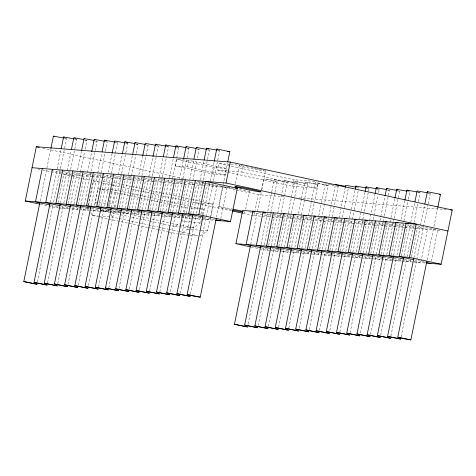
<?xml version="1.0" encoding="UTF-8"?>
<svg xmlns="http://www.w3.org/2000/svg" width="476" height="476" viewBox="0 0 476 476"><rect width="100%" height="100%" fill="white"/><g stroke="black" fill="none" stroke-linecap="round" stroke-linejoin="round"><path stroke-width="0.36" stroke-dasharray="2.38 1.78" d="M40.222 200.854L50.878 148.494M50.283 202.389L56.941 169.664M57.09 168.938L60.934 150.029M37.342 282.084L53.026 204.995M53.615 202.086L60.273 169.361M60.422 168.635L66.485 138.819L63.498 137.981M40.412 204.263L56.983 207.845L57.281 206.4M58.012 202.782L63.754 174.567L71.049 175.138M60.494 203.192L71.144 150.832M47.546 282.887L63.231 205.805M63.826 202.895L70.484 170.17M70.632 169.444L76.695 139.629L75.981 139.349M67.485 207.203L67.193 208.655L59.268 206.941M68.223 203.585L73.964 175.37L71.799 174.906M70.847 203.276L77.505 170.551M77.653 169.825L81.354 151.642M57.757 283.696L73.738 205.156M73.881 204.424L84.538 152.07M85.127 149.161L86.906 140.432L85.216 139.902M77.695 208.012L77.398 209.458L69.472 207.744M78.433 204.394L84.169 176.18M80.908 204.805L91.559 152.451M67.967 284.499L83.651 207.417M84.24 204.507L90.898 171.782M91.047 171.057L97.11 141.241L94.117 140.396M88.09 205.465L93.088 180.904L100.263 181.469M88.048 208.095L87.608 210.267L79.682 208.553M88.637 205.204L94.379 176.983L92.219 176.519M91.118 205.614L101.769 153.254M78.171 285.308L93.855 208.22M94.45 205.311L105.398 151.499M105.547 150.773L107.32 142.044L106.606 141.765M96.354 204.252L95.224 202.425L97.996 188.799L116.079 190.227L149.297 197.403M98.11 209.624L97.818 211.07L89.893 209.357M98.847 206.007L104.589 177.792L102.423 177.322M101.471 205.691L107.683 175.15M108.278 172.241L111.979 154.063M88.53 285.386L103.917 209.755M104.655 206.12L117.53 142.854L114.537 142.009M108.332 206.328L113.181 182.486L121.142 184.206M108.469 209.708L108.022 211.88L100.097 210.166M109.058 206.816L114.793 178.595M111.533 207.227L122.183 154.867M115.198 206.893L113.306 203.859L116.079 190.227M98.591 286.921L114.27 209.833M114.865 206.923L121.523 174.198M121.672 173.472L127.735 143.657L127.021 143.377M118.53 211.237L118.232 212.683L101.662 209.107M119.262 207.619L125.004 179.404L99.062 173.799M121.886 207.304L132.542 154.944M108.796 287.724L124.331 211.368M124.926 208.458L136.023 153.915M136.172 153.189L137.945 144.466L134.952 143.621M128.734 212.046L128.443 213.492L111.866 209.91M129.472 208.428L135.214 180.208M132.096 208.113L138.308 177.572M138.903 174.662L142.598 156.479M119.006 288.533L134.541 212.171M135.279 208.536L148.155 145.269L145.162 144.43M139.093 212.123L138.647 214.295L130.721 212.588M139.825 208.506L145.418 181.017L154.17 181.707M142.157 209.648L152.808 157.288M129.216 289.337L144.894 212.254M145.489 209.345L152.147 176.62M152.296 175.894L158.359 146.078L155.366 145.234M149.149 213.659L148.857 215.104L140.932 213.391M149.886 210.041L155.628 181.82L162.917 182.397M152.51 209.726L163.167 157.366M139.569 289.414L155.105 213.058M155.7 210.148L166.648 156.336M166.79 155.61L168.569 146.882L166.88 146.352M159.359 214.462L159.067 215.908L151.142 214.2M160.097 210.844L165.838 182.629M162.721 210.529L169.23 178.536M169.379 177.804L173.371 158.169M149.631 290.949L165.315 213.867M165.904 210.957L178.78 147.691L175.787 146.846M175.448 165.934L176.78 159.383L188.841 160.335L226.284 168.427L224.952 174.978L212.897 174.026L175.448 165.934L187.508 166.886L224.952 174.978M169.569 215.271L169.272 216.717L161.346 215.003M170.301 211.653L176.043 183.433L163.798 180.791M172.782 212.064L183.433 159.704M159.841 291.758L175.519 214.67M176.114 211.76L182.772 179.035M182.921 178.31L188.984 148.494L185.991 147.655M187.508 166.886L188.841 160.335M179.773 216.074L179.482 217.52L163.631 214.099M180.511 212.457L186.253 184.242L175.442 181.903M183.135 212.141L193.791 159.781M183.766 215.563L182.6 221.304L200.682 222.732L201.705 217.71M184.349 212.695L185.372 207.673L188.264 207.905M170.194 291.836L185.58 216.205M186.175 213.296L196.826 160.936M197.415 158.026L199.194 149.303L197.504 148.768M189.264 235.144L179.934 234.406L187.508 229.2L189.983 216.883M190.739 213.308L196.463 185.045L205.21 185.735M193.196 213.676L199.855 180.951M200.003 180.225L203.996 160.59M180.255 293.371L195.939 216.282M196.529 213.373L203.187 180.654M203.335 179.922L209.398 150.107L206.411 149.268M200.336 216.967L199.896 219.133L191.971 217.425M200.926 214.069L206.667 185.854L230.003 187.699M202.288 214.843L203.454 209.101L199.843 208.321M203.407 214.486L210.065 181.761M210.208 181.029L214.057 162.126M212.897 174.026L214.23 167.475L226.284 168.427M190.459 294.174L212.95 183.641M213.545 180.731L219.609 150.916L217.919 150.38M227.165 172.151L217.806 170.128L219.138 163.577L230.098 164.44M200.027 235.989L207.601 230.789L210.1 218.508M210.243 217.782L213.04 204.055L191.328 199.367M210.695 217.044L210.106 219.942L202.181 218.228M210.844 216.324L216.877 186.657L204.626 184.016M216.503 217.169L227.451 163.357M231.324 209.862A13.382 0.512 11.5 0 1 218.865 206.798L223 186.544M220.757 218.579L227.088 187.467L206.191 182.951M235.501 183.641L239.178 165.571M228.034 170.932L241.915 172.032L243.248 165.481M245.664 209.267L249.341 191.191M243.081 213.302L253.982 215.658L254.571 212.766M254.714 212.04L258.248 194.69L284.154 196.737M261.544 189.74L265.37 170.944M250.715 244.283L261.223 192.655M261.812 189.745L264.031 178.839L270.909 179.982L277.127 181.523L274.908 192.429M261.074 244.366L267.732 211.641M267.881 210.916L271.576 192.732M271.725 192.006L274.241 179.642L281.114 180.791L287.337 182.332L284.821 194.69M248.133 324.055L263.52 248.424M264.257 244.789L274.759 193.161M259.7 248.835L267.625 250.549L268.065 248.377M268.654 245.485L274.396 217.27L272.236 216.8M271.136 245.896L284.446 180.452L297.548 183.135L291.479 212.95M258.188 325.59L273.873 248.508M274.468 245.598L281.126 212.873M281.268 212.147L284.672 195.422M278.276 249.186L277.835 251.358L269.91 249.644M278.865 246.294L284.606 218.073M227.885 172.306L292.698 186.306L294.031 179.75L316.683 181.54M281.489 245.979L294.656 181.255L307.752 183.944L304.646 199.212M268.399 326.399L284.38 247.859M284.523 247.133L291.33 213.676M288.337 250.715L288.039 252.161L280.114 250.447M289.075 247.098L294.811 218.883M291.699 246.782L297.911 216.241M298.506 213.331L301.463 198.79M301.611 198.058L304.866 182.064L311.738 183.206L317.962 184.748L314.707 200.747M278.609 327.202L294.144 250.846M294.882 247.211L304.497 199.938M298.69 250.798L298.25 252.97L290.324 251.257M299.428 247.181L305.021 219.686L302.861 219.222M301.754 248.317L311.375 201.05M311.524 200.319L315.07 182.867L328.172 185.557L315.296 248.823M292.698 186.306L316.808 188.21L318.141 181.659M288.813 328.012L304.497 250.923M305.092 248.014L311.75 215.289M311.893 214.563L314.559 201.473M308.751 252.328L308.46 253.773L300.534 252.066M309.489 248.71L315.231 220.495M312.113 248.395L321.288 203.311M321.437 202.58L325.281 183.676M299.172 328.089L314.707 251.733M318.962 253.137L318.664 254.583L310.739 252.869M319.699 249.519L325.435 221.298L314.63 218.966M322.323 249.204L328.833 217.205M328.981 216.479L335.193 185.938M309.233 329.624L324.912 252.536M325.507 249.626L338.24 186.265M329.166 253.94L328.874 255.386L320.949 253.678M329.904 250.322L335.645 222.108L333.486 221.637M332.379 250.739L345.106 188.198M319.438 330.427L335.122 253.345M335.717 250.435L342.375 217.71M342.518 216.985L344.297 208.256M344.445 207.53L348.289 188.621M339.376 254.749L339.085 256.195L322.508 252.613M340.114 251.132L345.856 222.911M342.738 250.816L351.02 210.089M351.169 209.363L355.167 189.728M329.797 330.511L345.183 254.88M345.772 251.971L354.209 210.517M354.358 209.791L358.499 189.43M349.586 255.552L349.289 256.998L341.363 255.291M350.318 251.935L356.06 223.72M352.799 252.351L359.457 219.626M359.606 218.895L361.082 211.624M361.23 210.898L365.08 191.989M339.858 332.04L355.536 254.957M356.131 252.048L368.412 191.691M368.561 190.959L369.001 188.782L366.008 187.937M359.939 255.636L359.499 257.808L351.574 256.094M360.528 252.744L366.27 224.523L364.11 224.059M363.004 253.155L374.993 194.25M350.062 332.849L365.747 255.761M366.336 252.851L372.994 220.126M373.142 219.4L378.027 195.404M378.616 192.494L379.211 189.585L378.497 189.311M370.001 257.165L369.709 258.611L361.778 256.903M370.739 253.547L376.48 225.332L374.315 224.862M373.363 253.232L384.9 196.511M360.421 332.926L376.248 255.112M376.397 254.386L384.09 216.574M384.239 215.842L389.416 190.394L387.732 189.859M380.211 257.974L379.913 259.42L371.988 257.706M380.943 254.357L386.685 226.136L375.879 223.803M383.424 254.767L390.82 218.407M390.969 217.681L394.812 198.772M370.477 334.461L386.161 257.373M386.756 254.464L393.414 221.745M393.563 221.013L394.003 218.835M394.152 218.103L399.626 191.197L396.633 190.358M390.415 258.777L390.124 260.223L373.553 256.647M391.153 255.16L396.895 226.945L370.953 221.34M393.628 255.576L400.137 223.577M401.03 219.216L404.725 201.033M380.687 335.265L396.371 258.182M396.96 255.273L403.327 224M403.916 221.096L408.206 200.003M408.354 199.277L409.836 192.006L409.122 191.727M400.625 259.587L400.334 261.032L383.757 257.451M401.363 255.969L407.105 227.748L396.294 225.416M403.987 255.654L410.645 222.929M410.794 222.203L414.786 202.568M390.897 336.074L406.433 259.717M407.022 256.808L413.828 223.357M413.977 222.625L418.118 202.264M418.267 201.538L420.04 192.81L417.053 191.971M410.978 259.67L410.538 261.836L402.613 260.128M411.567 256.772L417.309 228.557L415.149 228.087M413.9 257.915L424.55 205.555M401.101 336.877L428.031 204.525M428.18 203.799L430.25 193.619L427.258 192.774M427.145 259.872L433.356 229.331M433.951 226.421L437.646 208.244M431.399 261.282L437.724 230.17L415.387 225.344M159.9 223.238L175.025 226.505L179.684 223.303M191.661 227.82L193.107 227.933L200.682 222.732M66.485 138.819L64.337 138.564M76.695 139.629L74.548 139.373M86.906 140.432L84.758 140.176M97.11 141.241L94.962 140.985M107.32 142.044L105.172 141.788M117.53 142.854L115.382 142.598M127.735 143.657L125.587 143.401M137.945 144.466L135.797 144.21M148.155 145.269L146.007 145.013M158.359 146.078L156.211 145.823M168.569 146.882L166.421 146.626M178.78 147.691L176.626 147.435M188.984 148.494L186.836 148.238M199.194 149.303L197.046 149.047M209.398 150.107L207.25 149.851M219.609 150.916L217.461 150.66M277.127 181.523L264.031 178.839M287.337 182.332L274.241 179.642M297.548 183.135L284.446 180.452M307.752 183.944L294.656 181.255M317.962 184.748L304.866 182.064M328.172 185.557L315.07 182.867M338.377 186.36L328.273 184.515M369.001 188.782L366.853 188.526M379.211 189.585L377.063 189.329M389.416 190.394L387.268 190.138M399.626 191.197L397.478 190.941M409.836 192.006L407.688 191.751M420.04 192.81L417.892 192.554M430.25 193.619L428.102 193.363M230.83 164.5L239.595 165.19M217.806 170.128L227.302 170.878M71.775 175.198L81.253 175.947M81.985 176.007L91.463 176.751M92.189 176.81L101.674 177.56M102.399 177.619L132.298 179.982M133.024 180.035L143.96 180.898M163.649 182.457L194.999 184.932M103.137 181.695L112.467 182.433M298.964 197.909L447.018 209.601M201.556 203.151L192.947 202.473L231.455 210.791M202.276 203.21L213.04 204.055M191.156 208.131L200.563 208.875M201.283 208.934L203.454 209.101M95.224 202.425L98.115 202.657M98.841 202.711L108.242 203.454M108.968 203.514L113.306 203.859M253.982 215.658L271.005 217.002M271.748 217.056L281.691 217.841M282.113 217.877L342.934 222.685M343.553 222.732L404.261 227.528M404.915 227.576L415.851 228.444M416.845 228.522L441.371 230.455M101.578 210.44L118.215 211.755L121.094 212.379M56.983 207.845L58.441 207.964M59.173 208.018L78.861 209.577M79.587 209.63L89.066 210.38M89.797 210.44L100.734 211.302M101.459 211.362L109.48 211.993M110.212 212.052L121.148 212.915M121.88 212.974L131.358 213.718M132.084 213.778L141.568 214.527M142.294 214.587L151.773 215.336M152.504 215.39L160.525 216.027M161.251 216.08L172.187 216.949M172.919 217.002L192.607 218.561M193.333 218.615L201.354 219.252M202.086 219.305L214.48 220.287M90.672 212.492L92.558 215.533L98.3 215.985M99.014 216.039L112.651 217.115L118.429 218.365M175.025 226.505L190.935 227.76M187.508 229.2L190.376 229.426M191.096 229.486L200.426 230.223M201.14 230.277L207.601 230.789M189.978 235.198L197.873 235.822M267.625 250.549L270.541 250.781M271.272 250.84L280.751 251.584M281.477 251.643L290.961 252.393M291.687 252.453L301.165 253.196M301.897 253.256L311.375 254.005M312.101 254.065L331.79 255.618M332.522 255.677L342 256.427M342.726 256.481L350.747 257.117M351.478 257.171L360.957 257.921M361.689 257.98L372.625 258.843M373.351 258.902L393.039 260.455M393.771 260.515L413.454 262.068M414.185 262.127L425.122 262.99M356.643 187.717L358.797 187.972L357.107 187.443M330.451 184.48L332.153 184.825M219.138 163.577L294.031 179.75M241.915 172.032L316.808 188.21M176.78 159.383L214.23 167.475M413.227 224.88L414.667 225.19M401.577 223.762L403.743 224.226M406.623 224.85L415.988 226.874M416.708 227.028L427.519 229.361L420.748 262.645L412.823 260.931M201.866 182.016L205.465 182.796M392.093 223.107L394.253 223.577M394.973 223.732L404.338 225.755M405.058 225.91L414.429 227.933M42.846 148.161L185.717 179.024M197.326 181.529L203.853 182.939M204.579 183.099L235.763 189.835M236.489 189.989L258.248 194.69M194.541 181.832L203.906 183.855M382.603 222.459L385.489 223.083M386.209 223.238L395.574 225.261M180.731 180.249L185.051 181.183M185.771 181.338L195.142 183.361M195.862 183.516L205.227 185.545M171.961 179.755L174.847 180.38M175.567 180.535L195.017 184.736M361.468 220.691L375.159 223.649M159.591 178.482L161.751 178.946M162.477 179.107L174.722 181.749M354.138 220.507L363.509 222.53M364.229 222.685L373.595 224.708M150.107 177.834L163.072 180.63M340.328 218.924L342.494 219.388M345.374 220.013L353.299 221.721M354.019 221.881L363.39 223.904M141.336 177.334L144.222 177.959M144.942 178.113L154.307 180.136M155.027 180.291L164.393 182.314M331.564 218.424L334.444 219.049M335.163 219.204L344.535 221.227M345.255 221.382L354.62 223.405M128.966 176.06L132.572 176.84M133.292 176.995L142.657 179.018M143.377 179.178L152.748 181.201M153.468 181.356L155.628 181.82M319.194 217.151L321.354 217.621M322.073 217.776L324.239 218.246M324.959 218.401L334.325 220.424M335.044 220.578L344.41 222.601M120.202 175.567L123.802 176.346M124.522 176.501L133.893 178.524M134.613 178.678L143.978 180.701M309.703 216.503L332.766 221.483M110.712 174.918L113.597 175.537M114.317 175.698L123.683 177.721M124.403 177.875L133.768 179.898M300.939 216.009L313.91 218.811M288.569 214.735L313.791 220.18M89.577 173.151L103.268 176.108M103.988 176.263L113.353 178.286M279.805 214.242L281.965 214.706M282.685 214.86L292.05 216.883M292.77 217.044L302.141 219.067M80.087 172.496L91.618 174.989M92.338 175.144L101.703 177.167M270.314 213.587L273.194 214.212M273.914 214.367L283.285 216.39M284.005 216.544L293.371 218.567M68.437 171.378L69.883 171.693M73.483 172.473L81.408 174.18M82.128 174.335L91.499 176.364M258.664 212.469L262.99 213.403M263.71 213.563L273.075 215.586M273.795 215.741L283.166 217.764M58.953 170.729L62.552 171.509M63.278 171.663L72.644 173.686M73.364 173.841L82.729 175.864M249.18 211.82L251.34 212.29M252.06 212.445L271.516 216.645M121.868 184.367L130.549 186.241M131.275 186.396L140.682 188.431M141.402 188.585L150.809 190.614M151.535 190.775L160.942 192.804M161.661 192.958L190.608 199.212M51.628 170.545L60.993 172.568M61.713 172.723L71.079 174.746M37.818 168.962L40.043 169.444M42.858 170.051L72.013 176.352M72.745 176.507L82.187 178.548M82.913 178.702L90.184 180.273M93.088 180.904L101.769 182.778M102.495 182.933L111.902 184.968M112.628 185.122L122.034 187.151M122.754 187.312L131.435 189.186M132.161 189.341L141.568 191.376M142.294 191.53L151.701 193.559M152.421 193.72L161.828 195.749M162.554 195.904L191.495 202.157M150.017 197.558L159.406 199.587M160.126 199.741L169.515 201.77M170.241 201.925L178.905 203.799M179.625 203.954L189.014 205.983M189.734 206.138L199.123 208.167M97.996 188.799L118.935 193.321M119.66 193.482L129.044 195.505M129.769 195.666L139.153 197.689M139.879 197.849L148.542 199.718M151.433 200.342L158.651 201.901M159.377 202.056L168.76 204.085M169.486 204.246L178.149 206.114M181.035 206.739L185.372 207.673M414.382 259.872L425.193 262.205M404.172 259.063L412.103 260.777M203.74 217.169L214.551 219.501M393.967 258.26L401.893 259.973M194.256 216.515L201.461 218.073M183.325 215.557L191.251 217.264M173.115 214.747L189.692 218.329M363.343 255.838L371.268 257.552M353.132 255.035L361.058 256.743M152.701 213.135L160.626 214.849M342.928 254.226L350.854 255.939M142.491 212.332L150.416 214.039M332.718 253.422L340.643 255.13M133.006 211.677L140.212 213.236M122.076 210.719L130.002 212.427M312.304 251.81L320.229 253.518M302.093 251.001L310.019 252.714M121.814 212.534L149.184 218.442M152.064 219.067L159.264 220.62M162.143 221.245L170.783 223.113M171.503 223.268L180.868 225.291M181.588 225.445L190.947 227.469M191.667 227.623L193.107 227.933M291.883 250.197L299.809 251.905M91.451 208.298L99.377 210.011M281.679 249.388L289.604 251.102M100.133 210.327L119.577 214.527M120.297 214.682L128.936 216.55M131.816 217.169L139.016 218.728M139.736 218.883L149.101 220.906M149.821 221.06L159.18 223.083M81.241 207.494L89.173 209.202M272.189 248.74L279.394 250.293M71.757 206.84L78.962 208.399M261.259 247.776L269.19 249.489M60.827 205.882L68.752 207.59M119.149 218.52L148.036 224.761M148.756 224.916L158.145 226.945M158.865 227.1L168.254 229.129M168.974 229.283L178.363 231.312M179.083 231.467L187.752 233.341M188.472 233.496L197.861 235.525M251.054 246.973L258.98 248.68M50.617 205.073L58.548 206.786M92.558 215.533L147.435 227.385M148.161 227.54L157.544 229.569M158.27 229.724L167.653 231.752M168.379 231.907L177.768 233.936M326.97 184.206L325.417 183.772M117.459 210.541L118.215 211.755M107.743 209.22L109.635 212.254M111.14 214.688L112.651 217.115M87.649 207.631L89.161 210.059M243.647 211.6A13.382 0.512 11.5 0 1 244.456 212.165M218.865 206.798A13.382 0.512 11.5 0 1 231.943 208.94M249.061 191.001A13.382 0.512 11.5 0 1 239 189.579M233.549 188.472A13.382 0.512 11.5 0 1 229.129 187.502M228.426 187.342A13.382 0.512 11.5 0 1 226.522 186.884M265.096 170.753A13.382 0.512 11.5 0 1 256.683 169.646A13.382 0.512 11.5 0 1 240.606 166.124A13.382 0.512 11.5 0 1 244.819 166.308M246.288 166.576A13.382 0.512 11.5 0 1 248.192 166.927M250.87 167.451A13.382 0.512 11.5 0 1 252.929 167.867M254.291 168.147A13.382 0.512 11.5 0 1 256.29 168.575M256.939 168.712A13.382 0.512 11.5 0 1 258.801 169.129M259.384 169.26A13.382 0.512 11.5 0 1 263.942 170.39"/><path stroke-width="0.71" d="M39.692 204.109L25.282 200.997L36.319 146.751L230.271 162.072L452.2 210.011L441.163 264.257L426.579 263.103M42.257 168.522L35.486 201.806L49.897 204.918M23.8 281.578L36.896 284.261L23.8 281.578L39.782 203.038M50.878 148.494L53.389 136.13L63.498 137.981M52.467 169.331L45.696 202.609L60.107 205.721M34.01 282.381L47.106 285.07L34.01 282.381L49.986 203.841M61.231 148.577L63.6 136.939L73.703 138.784M62.677 170.134L55.906 203.419L71.037 206.685M44.214 283.19L57.31 285.874L44.214 283.19L60.196 204.65M71.442 149.381L73.81 137.748L83.913 139.593M72.882 170.944L66.11 204.222L80.521 207.334M54.425 283.993L67.521 286.683L54.425 283.993L70.4 205.453M81.497 150.916L84.014 138.552L94.117 140.396M83.092 171.747L76.321 205.031L90.732 208.143M64.635 284.803L77.731 287.486L64.635 284.803L80.611 206.263M91.707 151.719L94.224 139.361L104.327 141.205M93.302 172.556L86.531 205.834L100.942 208.946M74.839 285.606L87.935 288.295L74.839 285.606L90.821 207.066M102.066 151.802L104.428 140.164L114.537 142.009M103.506 173.359L96.735 206.643L111.146 209.755M85.049 286.415L98.145 289.099L85.049 286.415L101.025 207.875M112.122 153.331L114.639 140.973L124.742 142.818M113.716 174.168L106.945 207.447L121.356 210.559M95.259 287.218L108.355 289.908L95.259 287.218L111.235 208.678M122.332 154.141L124.849 141.777L134.952 143.621M123.927 174.972L117.156 208.256L131.566 211.368M105.464 288.028L118.56 290.711L105.464 288.028L121.445 209.488M132.691 154.218L135.053 142.586L145.162 144.43M134.131 175.781L127.36 209.059L141.771 212.171M115.674 288.831L128.77 291.52L115.674 288.831L131.65 210.291M142.746 155.753L145.263 143.389L155.366 145.234M144.341 176.584L137.57 209.868L151.981 212.98M125.878 289.64L138.98 292.323L125.878 289.64L141.86 211.1M152.957 156.556L155.474 144.198L165.577 146.043M154.545 177.393L147.774 210.672L162.911 213.944M136.088 290.443L149.184 293.133L136.088 290.443L152.07 211.903M163.316 156.64L165.678 145.001L175.787 146.846M164.755 178.197L157.984 211.481L172.395 214.593M146.299 291.252L159.395 293.936L146.299 291.252L162.274 212.712M173.52 157.443L175.888 145.811L185.991 147.655M174.966 179.006L168.195 212.284L182.605 215.402M156.503 292.056L169.605 294.745L156.503 292.056L172.485 213.522M183.581 158.978L186.098 146.614L196.201 148.458M185.17 179.809L178.399 213.093L192.81 216.205M166.713 292.865L179.809 295.548L166.713 292.865L182.695 214.325M193.934 159.055L196.302 147.423L206.411 149.268M195.38 180.618L188.609 213.897L203.02 217.014M176.923 293.668L190.019 296.358L176.923 293.668L192.899 215.134M204.144 159.865L206.513 148.226L216.616 150.071M25.282 200.997L198.819 214.706L205.59 181.421L237.292 188.27L230.521 221.554L215.211 220.346M216.205 218.627L200.229 297.161L193.351 296.018L187.127 294.477L203.109 215.937M214.206 161.394L216.723 149.036L217.026 149.03L229.819 151.719L227.748 161.9M32.053 167.719L226.005 183.034L230.271 162.072M235.923 243.7L242.695 210.422L416.232 224.125L409.461 257.409L235.923 243.7L250.334 246.812M234.442 324.281L247.538 326.964L234.442 324.281L250.424 245.741M244.652 325.084L257.748 327.774L244.652 325.084L260.628 246.544M273.319 212.837L266.548 246.122L280.959 249.234M254.856 325.893L267.952 328.577L254.856 325.893L270.838 247.353M265.067 326.697L278.162 329.386L265.067 326.697L281.042 248.157M275.277 327.506L288.373 330.189L275.277 327.506L291.252 248.966M285.481 328.309L298.577 330.998L285.481 328.309L301.463 249.769M295.691 329.118L308.787 331.802L295.691 329.118L311.667 250.578M305.901 329.922L318.997 332.611L305.901 329.922L321.877 251.382M316.106 330.731L329.202 333.414L316.106 330.731L332.087 252.191M345.255 187.467L345.695 185.289L355.804 187.133M326.316 331.534L339.412 334.223L326.316 331.534L342.292 253M355.316 189.002L355.905 186.092L366.008 187.937M336.52 332.343L349.622 335.027L336.52 332.343L352.502 253.803M365.223 191.263L366.115 186.901L376.218 188.746M365.187 220.096L358.416 253.375L372.827 256.493M346.73 333.146L359.826 335.836L346.73 333.146L362.712 254.612M375.136 193.524L376.32 187.705L386.429 189.549M375.397 220.9L368.626 254.184L383.037 257.296M356.94 333.956L370.036 336.639L356.94 333.956L372.916 255.416M385.048 195.785L386.53 188.514L396.633 190.358M367.145 334.759L380.247 337.448L367.145 334.759L383.126 256.225M394.961 198.046L396.74 189.317L406.843 191.162M377.355 335.568L390.451 338.252L377.355 335.568L393.337 257.028M404.874 200.307L406.944 190.126L417.053 191.971M387.565 336.371L400.661 339.061L387.565 336.371L403.541 257.837M414.935 201.842L417.154 190.93L427.258 192.774M426.847 261.33L410.865 339.87L403.993 338.722L397.769 337.181L413.751 258.641M424.848 204.103L427.365 191.739L439.747 194.148L440.461 194.422L437.795 207.512M229.509 151.725L229.819 151.719M440.461 194.422L439.419 194.339M187.127 294.477L200.229 297.161M397.769 337.181L410.865 339.87M235.108 188.097L237.292 188.27M450.718 209.892L452.2 210.011M227.671 151.463L228.778 151.636M226.005 183.034L447.934 230.973M408.902 223.946L406.022 223.321L399.251 256.6L413.662 259.717M397.978 222.982L395.812 222.512L389.041 255.796L403.452 258.908M387.047 222.018L385.608 221.709L378.837 254.987L393.247 258.105M36.319 146.751L39.216 147.376M365.913 220.251L367.353 220.561M356.423 219.603L354.983 219.287L348.212 252.572L362.623 255.683M346.213 218.793L344.773 218.484L338.002 251.762L352.413 254.88M337.448 218.3L334.568 217.675L327.791 250.959L342.208 254.071M326.518 217.336L324.358 216.872L317.587 250.15L331.998 253.268M315.588 216.378L314.148 216.062L307.377 249.347L321.788 252.458M306.824 215.878L303.944 215.259L297.173 248.537L311.584 251.649M295.894 214.92L293.734 214.45L286.963 247.734L301.373 250.846M284.963 213.956L283.523 213.647L276.752 246.925L291.883 250.197M265.269 212.498L263.109 212.034L256.338 245.313L270.749 248.424M254.345 211.534L252.899 211.225L246.128 244.509L260.539 247.621M232.181 210.945L242.355 213.147M409.461 257.409L441.163 264.257M425.913 262.359L430.953 263.448M198.819 214.706L230.521 221.554M215.991 219.811L220.317 220.745M345.594 186.324L335.491 184.48L336.205 184.759M126.533 142.306L127.842 142.616M408.634 190.656L406.944 190.126M378.009 188.24L376.32 187.705M208.202 148.762L206.513 148.226M176.602 146.084L177.578 146.34M106.118 140.694L104.428 140.164M74.524 138.022L75.494 138.278M428.079 192.012L427.365 191.739M397.454 189.597L396.74 189.317M387.244 188.788L386.53 188.514M366.829 187.175L366.115 186.901M356.619 186.372L355.905 186.092M217.437 149.309L216.723 149.036M197.016 147.697L196.302 147.423M186.812 146.894L186.098 146.614M166.392 145.281L165.678 145.001M156.188 144.472L155.474 144.198M135.767 142.859L135.053 142.586M125.563 142.056L124.849 141.777M94.938 139.635L94.224 139.361M84.728 138.831L84.014 138.552M64.314 137.219L63.6 136.939M54.103 136.41L53.389 136.13M242.504 211.921A13.382 0.512 11.5 0 1 232.699 210.142M233.311 209.22A13.382 0.512 11.5 0 1 243.081 211.445M240.898 188.216A13.382 0.512 11.5 0 0 261.104 191.905A13.382 0.512 11.5 0 0 242.022 187.538A13.382 0.512 11.5 0 0 240.898 188.216"/></g></svg>
